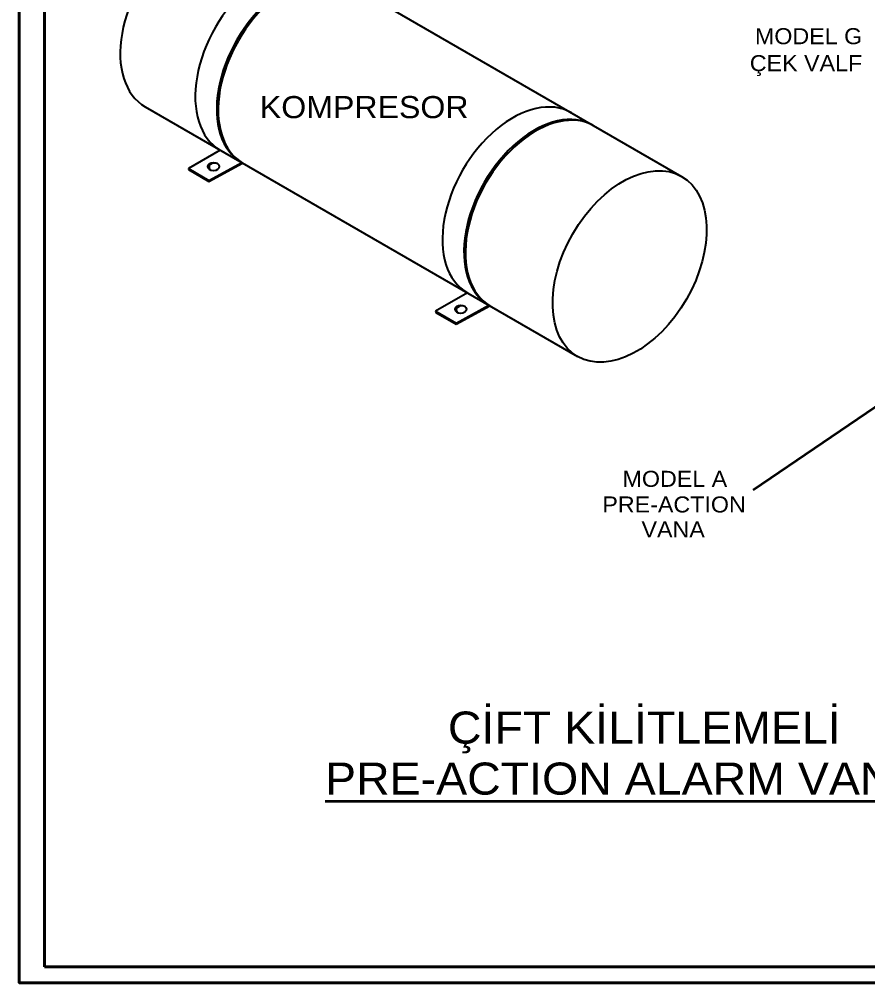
# Model space of a CAD drawing. Header units: centimetres. Extents: x 394264 to 551709, y 50011 to 59011.
# Drawn here: x 524672 to 525284, y 53388 to 54083 of the extents above; entities that cross this region are included whole.
import ezdxf
from ezdxf.enums import TextEntityAlignment as Align

# ---------------------------------------------------------------- set-up
doc = ezdxf.new("R2010")
doc.units = ezdxf.units.CM
for name, color, linetype, lineweight in [('-M-YNGN-ZON3', 6, 'SP', 30), ('0-KRCN-DETAY-YAZI', 71, 'Continuous', 35), ('0-KRCN-DETAY-ÇERÇEVE', 71, 'Continuous', 40), ('0-KRCN-YNG-CIHAZ', 4, 'Continuous', 30)]:
    doc.layers.add(name, color=color, linetype=linetype, lineweight=lineweight)
doc.styles.add('CIZGI', font='tahoma.ttf', dxfattribs={"width": 0.8, "oblique": 20})
doc.styles.add('ROMAND', font='arial.ttf', dxfattribs={"height": 0.5})
doc.linetypes.add('SP', pattern='A,2,-0.1,["SP",CIZGI,S=0.14,R=0.2,X=0,Y=-0.07],-0.255', length=2.355)

# ---------------------------------------------------------------- blocks, each defined once
blk = doc.blocks.new('A$C66BCA59E')
at = {"layer": '0-KRCN-DETAY-YAZI'}
blk.add_line((796.47, -908.14, 2660.53), (529.06, -1089.91, 2660.53), dxfattribs=at)
at = {"layer": '0-KRCN-YNG-CIHAZ', "color": 31, "linetype": 'Continuous', "lineweight": -3}
for p, q in [((165.69, -683.72, 1766.9), (477.46, -863.72, 1766.9)), ((90.75, -813.53, 1766.9), (402.52, -993.53, 1766.9)), ((144.82, -844.74, 1766.9), (121.92, -857.96, 1766.9)), ((136.76, -867.32, 1766.9), (161.03, -854.1, 1766.9)), ((136.77, -866.54, 1766.9), (160.33, -853.7, 1766.9)), ((121.92, -857.96, 1766.9), (136.77, -866.54, 1766.9)), ((121.92, -857.96, 1766.9), (122.06, -858.83, 1766.9)), ((122.06, -858.83, 1766.9), (136.76, -867.32, 1766.9)), ((323.04, -947.63, 1766.9), (300.13, -960.86, 1766.9)), ((314.98, -969.43, 1766.9), (338.55, -956.59, 1766.9)), ((314.98, -970.21, 1766.9), (339.24, -956.99, 1766.9)), ((300.13, -960.86, 1766.9), (314.98, -969.43, 1766.9)), ((300.13, -960.86, 1766.9), (300.28, -961.73, 1766.9)), ((300.28, -961.73, 1766.9), (314.98, -970.21, 1766.9))]:
    blk.add_line(p, q, dxfattribs=at)
for centre, major_axis, ratio, start_param, end_param in [((128.22, -748.62, 2660.53), (37.47, 64.9), 0.630215, 0, 3.141593), ((182.29, -779.84, 2660.53), (37.47, 64.9), 0.630215, 0, 3.141593), ((197.8, -788.8, 2660.53), (37.47, 64.9), 0.630215, 0, 3.141593), ((198.84, -789.4, 2660.53), (37.47, 64.9), 0.630215, 0, 3.141593), ((360.51, -882.73, 2660.53), (37.47, 64.9), 0.630215, 0, 3.141593), ((376.02, -891.69, 2660.53), (37.47, 64.9), 0.630215, 0, 3.141593), ((377.06, -892.29, 2660.53), (37.47, 64.9), 0.630215, 0, 3.141593), ((140.88, -857.08, 1766.9), (-4.09, 0), 0.739397, -2.102192, 0.776296), ((319.1, -959.97, 1766.9), (-4.09, 0), 0.739397, -2.102192, 0.776296)]:
    blk.add_ellipse(centre, major_axis=major_axis, ratio=ratio, start_param=start_param, end_param=end_param, dxfattribs=at)
for centre, major_axis, ratio in [((140.04, -856.59, 1766.9), (-4.09, 0), 0.739397), ((439.99, -928.62, 2660.53), (37.47, 64.9), 0.630215), ((318.25, -959.49, 1766.9), (-4.09, 0), 0.739397)]:
    blk.add_ellipse(centre, major_axis=major_axis, ratio=ratio, dxfattribs=at)
at = {"layer": '0-KRCN-DETAY-YAZI', "extrusion": (0, 0.816497, 0.57735), "style": 'ROMAND', "width": 0.6}
for s, p in [('MODEL G ', (-530.32, 1787.92, 323.15)), ('ÇEK VALF', (-526.6, 1831.07, 329.84)), ('MODEL A', (-434.87, 1972.14, 62.63)), ('PRE-ACTION', (-420.32, 2014.73, 70.12)), ('VANA', (-448.55, 2025.1, 55.44))]:
    blk.add_text(s, height=20, rotation=180, dxfattribs=at).set_placement(p)
for s, p in [('ÇİFT KİLİTLEMELİ', (-450.56, 728.36, -1030.06)), ('%%UPRE-ACTION ALARM VANASI', (-452.32, 749.27, -1059.63))]:
    blk.add_text(s, height=40, rotation=180, dxfattribs=at).set_placement(p, align=Align.MIDDLE)
at = {"layer": '0-KRCN-YNG-CIHAZ', "color": 31, "linetype": 'Continuous', "lineweight": -3, "extrusion": (0, 0.816497, 0.57735), "style": 'ROMAND', "width": 0.6}
blk.add_text('KOMPRESOR', height=27.611, rotation=180, dxfattribs=at).set_placement((-248.64, 1183.79, -159.56), align=Align.MIDDLE)

msp = doc.modelspace()

# ---------------------------------------------------------------- linework, layer by layer
at = {"layer": '0-KRCN-DETAY-ÇERÇEVE'}
msp.add_line((524690.01, 53399.83, -2010.95), (527529.31, 53399.83, -2010.95), dxfattribs=at)
at = {"layer": '0-KRCN-DETAY-ÇERÇEVE', "elevation": -2010.95}
for points in [[(527547.4, 54833.28), (524671.91, 54833.28), (524671.91, 53388.35), (527547.4, 53388.35)], [(524690.01, 53399.83), (524690.01, 54815.18), (527529.31, 54815.18), (527529.31, 53399.83)], [(524690.01, 53399.83), (527529.31, 53399.83)]]:
    msp.add_lwpolyline(points, close=True, dxfattribs=at)

# ---------------------------------------------------------------- block references
at = {"layer": '-M-YNGN-ZON3'}
msp.add_blockref('A$C66BCA59E', (524671.91, 54833.28, -2010.95), dxfattribs=at)

doc.saveas('drawing.dxf')
